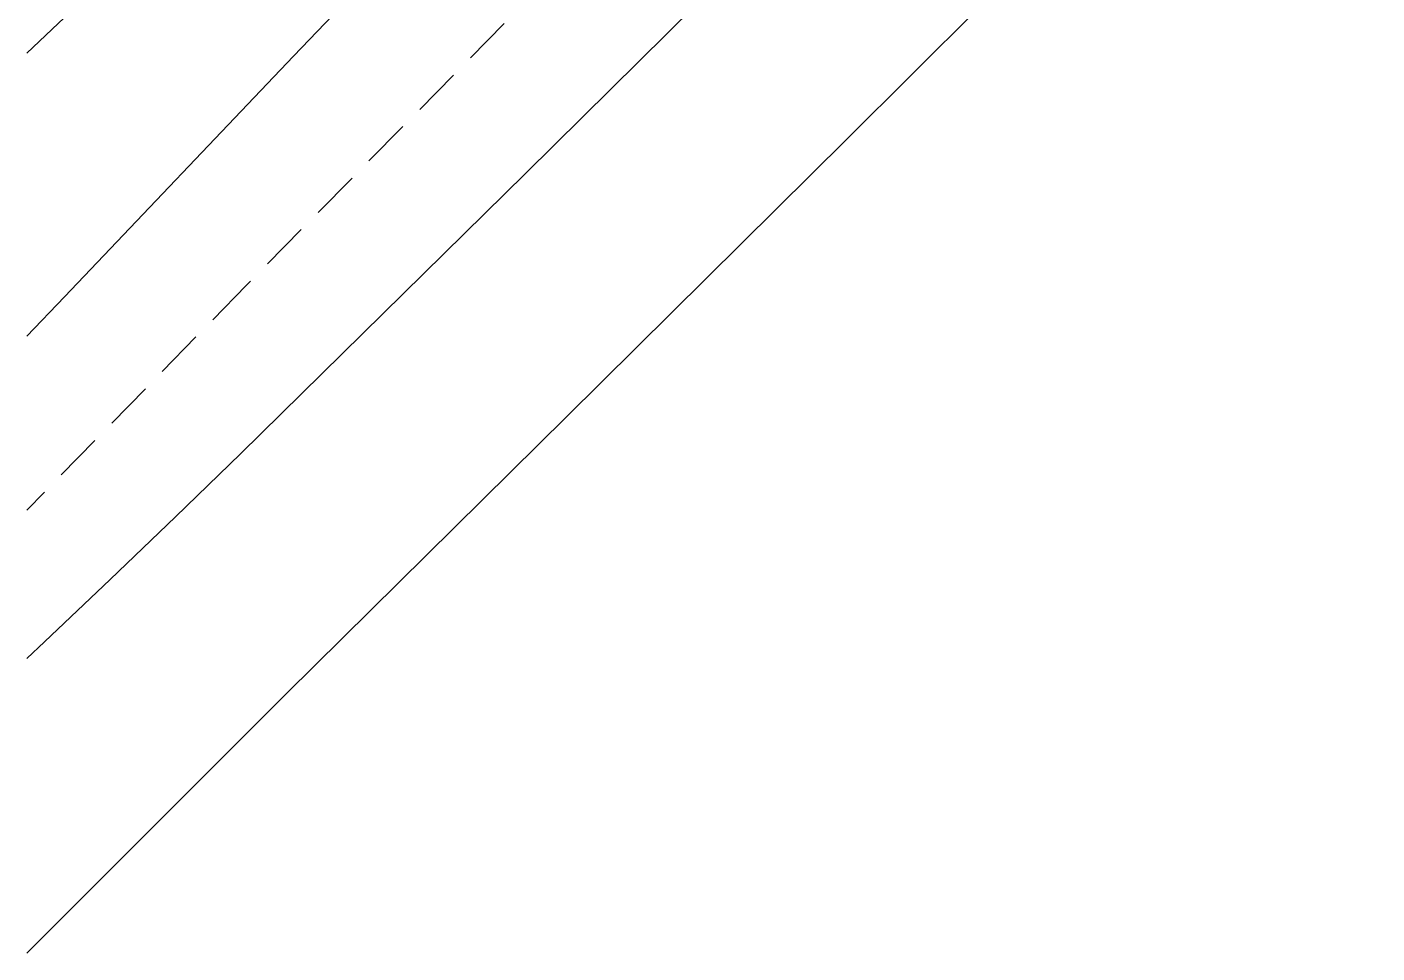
# Model space of a CAD drawing. Header units: millimetres. Extents: x 137000 to 138000, y 152000 to 153001.
# Drawn here: x 137000 to 137014, y 152755.81 to 152765.42 of the extents above; entities that cross this region are included whole.
import ezdxf

# ---------------------------------------------------------------- set-up
doc = ezdxf.new("R2010")
doc.units = ezdxf.units.MM
doc.linetypes.add('DASHED', pattern=[0.75, 0.5, -0.25])
for name, color, linetype in [('W0001', 6, 'DASHED'), ('W0008', 7, 'CONTINUOUS'), ('W0211', 2, 'CONTINUOUS'), ('W0322', 7, 'CONTINUOUS')]:
    doc.layers.add(name, color=color, linetype=linetype)

msp = doc.modelspace()

# ---------------------------------------------------------------- linework, layer by layer
at = {"layer": 'W0001'}
msp.add_lwpolyline([(137014, 152774.564), (137012.668, 152773.233), (137011.338, 152771.9), (137010.01, 152770.565), (137008.684, 152769.229), (137005.476, 152765.987), (137002.276, 152762.738), (137000, 152760.406)], dxfattribs=at)
at = {"layer": 'W0008'}
for points in [[(137000, 152762.209), (137000.389, 152762.616), (137002.763, 152765.114), (137005.149, 152767.603), (137007.561, 152770.064), (137009.155, 152771.651), (137010.763, 152773.223), (137012.38, 152774.786), (137014, 152776.346)], [(137014, 152772.652), (137011.059, 152769.731), (137008.116, 152766.811), (137005.168, 152763.897), (137002.213, 152760.989), (137001.54, 152760.335), (137000.862, 152759.686), (137000.182, 152759.039), (137000, 152758.867)]]:
    msp.add_lwpolyline(points, dxfattribs=at)
at = {"layer": 'W0211'}
msp.add_lwpolyline([(137000, 152755.81), (137002.691, 152758.501), (137005.595, 152761.373), (137008.495, 152764.247), (137009.871, 152765.616), (137011.247, 152766.984), (137012.623, 152768.352), (137014, 152769.72)], dxfattribs=at)
at = {"layer": 'W0322'}
msp.add_lwpolyline([(137014, 152778.247), (137003.378, 152768.35), (137000, 152765.145)], dxfattribs=at)

doc.saveas('drawing.dxf')
